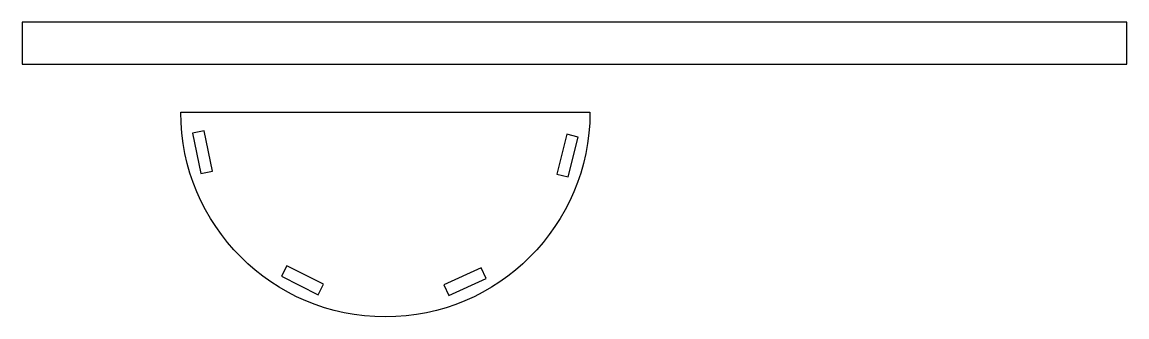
# Model space of a CAD drawing. Extents: x 38 to 308, y 76 to 148.
import ezdxf

# ---------------------------------------------------------------- set-up
doc = ezdxf.new("R2010")
doc.units = 0
doc.layers.get('0').update_dxf_attribs({"linetype": 'CONTINUOUS'})

msp = doc.modelspace()

# ---------------------------------------------------------------- linework, layer by layer
at = {"color": 7}
for points in [[(308.213548, 147.582717), (38.213546, 147.582717), (38.213546, 137.332716), (308.213548, 137.332716)], [(84.707428, 111.223432), (82.677114, 121.015153), (79.86689, 120.432453), (81.897204, 110.640732)], [(174.094095, 119.489068), (171.309348, 120.183382), (168.890127, 110.480426), (171.674877, 109.786109)], [(111.855242, 83.576688), (102.933886, 88.094364), (101.637312, 85.533935), (110.55867, 81.016259)], [(150.396723, 87.564242), (141.302288, 83.405968), (142.495712, 80.795867), (151.590147, 84.954138)]]:
    msp.add_lwpolyline(points, close=True, dxfattribs=at)
msp.add_lwpolyline([(76.985863, 125.586568), (176.985861, 125.586568)], dxfattribs=at)
for points in [[(126.985862, 75.598069), (99.376116, 75.598069), (76.992214, 97.976823), (76.985863, 125.586568)], [(176.985861, 125.586568), (176.97951, 97.976823), (154.595608, 75.598069), (126.985862, 75.598069)]]:
    msp.add_open_spline(points, degree=3, dxfattribs=at)

doc.saveas('drawing.dxf')
